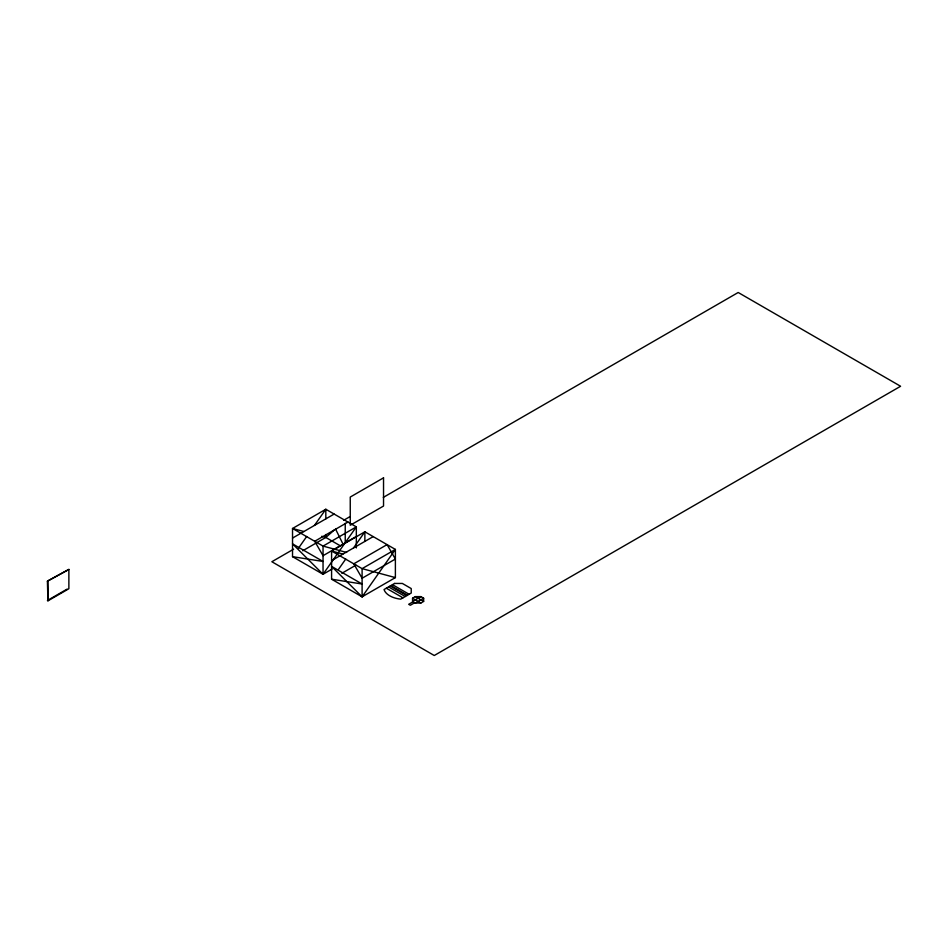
<?xml version="1.0" encoding="UTF-8"?>
<svg xmlns="http://www.w3.org/2000/svg" width="948" height="948" viewBox="0 0 948 948"><rect width="100%" height="100%" fill="white"/><g stroke="black" fill="none" stroke-linecap="round" stroke-linejoin="round"><path stroke-width="1.42" d="M298.359 548.359L306.678 536.509M314.475 525.417L325.816 509.254L356.329 526.875L356.329 547.908M292.529 556.666L323.043 561.465L292.529 543.844L323.043 574.275L356.329 526.875L323.043 546.095L292.529 528.474L292.529 556.666L323.043 574.275L332.001 569.108M338.246 569.724L345.736 559.059M353.521 547.968L364.873 531.804L395.387 549.425L395.387 577.605L362.1 596.825L331.587 579.204L331.587 551.025L364.873 531.804L364.873 541.415M331.587 579.204L362.1 584.015L331.587 566.394L362.1 596.825L395.387 549.425L362.1 568.634L331.587 551.025L342.939 554.082M302.768 550.752L325.816 537.445L334.443 529.873M47.4 581.171L68.872 569.416L68.872 588.744L47.957 600.819L47.4 581.171L68.872 569.416M47.4 600.499L67.083 589.123M292.529 538.085L334.134 514.065M293.631 549.165L271.851 561.737L434.255 655.506L900.6 386.263L738.196 292.494L383.312 497.392M343.603 520.322L350.002 516.613M356.329 536.485L323.043 555.694L314.724 541.284L348.011 522.064M331.587 560.635L373.192 536.604M341.825 573.291L355.915 565.162M412.558 598.212L415.331 596.612L420.876 596.612L423.649 598.212L423.649 601.411L420.876 603.023L415.331 603.023L412.558 601.411L412.558 598.212L420.876 603.023M412.558 601.411L420.876 596.612M413.115 601.743L408.671 604.303L410.342 605.262L414.774 602.703M415.331 603.023L423.649 598.212M303.881 531.532L292.529 528.474L325.816 509.254L325.816 518.864M321.656 536.319L325.816 537.445L340.379 545.847M346.624 552.447L323.043 546.095L323.043 574.275M395.387 577.605L362.1 568.634L362.1 596.825M415.331 596.612L423.649 601.411M392.472 584.667L409.121 594.278M390.813 585.627L407.45 595.237M390.256 585.947L406.893 595.557M388.585 586.907L405.234 596.517M386.322 588.222L402.959 597.821M335.521 528.937L343.295 544.709M345.238 523.284L345.238 543.014M325.816 534.53L325.816 537.445M47.957 581.491L47.957 600.819M383.537 477.839L350.25 497.06L350.25 525.251L383.537 506.031L383.537 477.839M387.068 544.614L353.782 563.835L362.1 578.244L395.387 559.036L387.068 544.614M394.593 583.447L384.047 589.526A20.643 11.921 0 0 0 400.696 599.136L411.231 593.045L411.231 588.566L402.355 583.447L394.593 583.447"/></g></svg>
